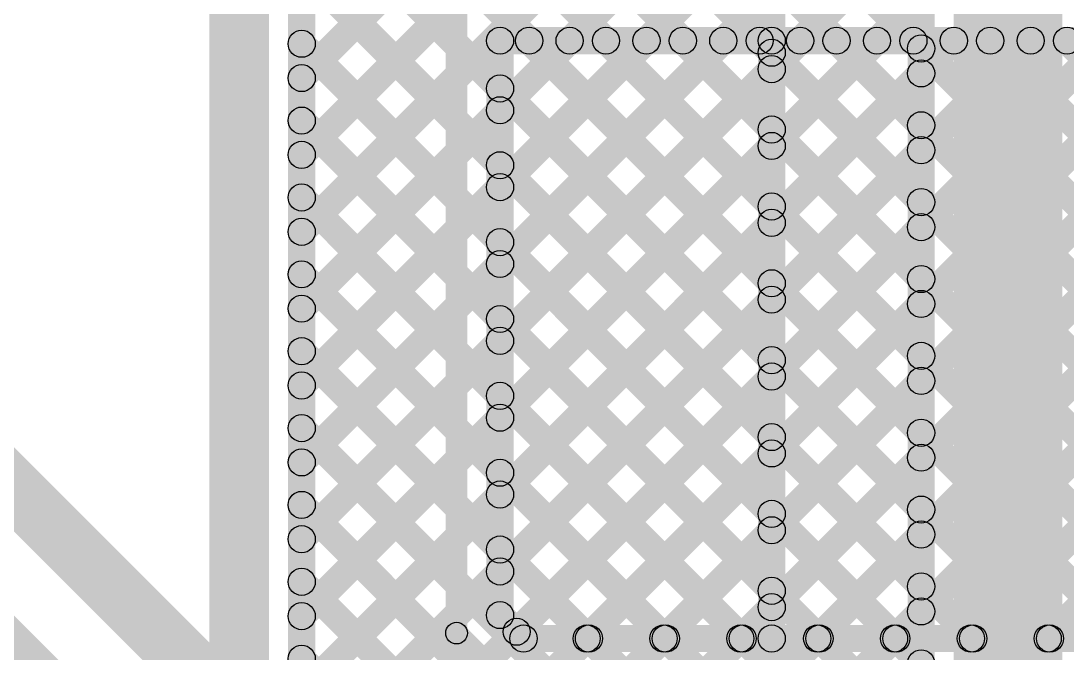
# Model space of a CAD drawing. Header units: millimetres. Extents: x -0.08 to 5.25, y -0.08 to 2.73.
# Drawn here: x 0.5716 to 0.9567, y 0.9476 to 1.1803 of the extents above; entities that cross this region are included whole.
import ezdxf

# ---------------------------------------------------------------- set-up
doc = ezdxf.new("R2010")
doc.units = ezdxf.units.MM
doc.header["$MEASUREMENT"] = 0
doc.layers.add('BottomLayer', color=5, linetype='Continuous')
doc.layers.add('TopLayer', color=1, linetype='Continuous')

msp = doc.modelspace()

# ---------------------------------------------------------------- hatches: boundary and pattern name
at = {"layer": 'BottomLayer'}
for points in [[(0.663, 0.70674), (0.641, 0.70674), (0.641, 1.646), (0.663, 1.646)], [(0.68, 0.71627), (0.67, 0.71627), (0.67, 1.42375), (0.68, 1.42375)], [(0.67146, 1.3946), (0.67854, 1.40168), (0.90654, 1.17368), (0.89946, 1.1666)], [(0.67146, 1.36632), (0.67854, 1.37339), (0.90654, 1.14539), (0.89946, 1.13832)], [(0.853, 0.54327), (0.843, 0.54327), (0.843, 1.35575), (0.853, 1.35575)], [(0.67854, 1.15571), (0.67146, 1.16278), (0.85621, 1.34753), (0.86329, 1.34046)], [(0.67146, 1.33804), (0.67854, 1.34511), (0.90654, 1.11711), (0.89946, 1.11004)], [(0.67854, 1.12742), (0.67146, 1.1345), (0.87036, 1.33339), (0.87743, 1.32632)], [(0.67854, 1.09914), (0.67146, 1.10621), (0.8845, 1.31925), (0.89157, 1.31217)], [(0.67146, 1.30975), (0.67854, 1.31682), (0.90654, 1.08882), (0.89946, 1.08175)], [(0.67854, 1.07086), (0.67146, 1.07793), (0.89969, 1.30615), (0.90676, 1.29908)], [(0.67854, 1.04257), (0.67146, 1.04964), (0.92436, 1.30254), (0.93143, 1.29546)], [(0.67854, 1.01429), (0.67146, 1.02136), (0.95264, 1.30254), (0.95971, 1.29546)], [(0.67146, 1.28147), (0.67854, 1.28854), (0.90654, 1.06054), (0.89946, 1.05347)], [(0.67146, 1.25318), (0.67854, 1.26025), (0.90654, 1.03225), (0.89946, 1.02518)], [(0.67146, 1.2249), (0.67854, 1.23197), (0.90654, 1.00397), (0.89946, 0.9969)], [(0.84446, 1.2216), (0.85154, 1.22868), (0.90654, 1.17368), (0.89946, 1.1666)], [(0.67854, 0.986), (0.67146, 0.99307), (0.89946, 1.22107), (0.90654, 1.214)], [(0.85154, 1.159), (0.84446, 1.16607), (0.89946, 1.22107), (0.90654, 1.214)], [(0.908, 0.56257), (0.898, 0.56257), (0.898, 1.22147), (0.908, 1.22147)], [(0.908, 0.56257), (0.898, 0.56257), (0.898, 1.22147), (0.908, 1.22147)], [(0.955, 0.56257), (0.915, 0.56257), (0.915, 1.22147), (0.955, 1.22147)], [(0.67146, 1.19661), (0.67854, 1.20369), (0.90654, 0.97569), (0.89946, 0.96861)], [(0.84446, 1.19332), (0.85154, 1.20039), (0.90654, 1.14539), (0.89946, 1.13832)], [(0.67854, 0.95772), (0.67146, 0.96479), (0.89946, 1.19279), (0.90654, 1.18572)], [(0.85154, 1.13072), (0.84446, 1.13779), (0.89946, 1.19279), (0.90654, 1.18572)], [(0.67146, 1.16833), (0.67854, 1.1754), (0.90654, 0.9474), (0.89946, 0.94033)], [(0.84446, 1.16504), (0.85154, 1.17211), (0.90654, 1.11711), (0.89946, 1.11004)], [(0.67854, 0.92943), (0.67146, 0.93651), (0.89946, 1.16451), (0.90654, 1.15743)], [(0.85154, 1.10244), (0.84446, 1.10951), (0.89946, 1.16451), (0.90654, 1.15744)], [(0.67146, 1.14005), (0.67854, 1.14712), (0.90654, 0.91912), (0.89946, 0.91205)], [(0.84446, 1.13675), (0.85154, 1.14382), (0.90654, 1.08882), (0.89946, 1.08175)], [(0.67854, 0.90115), (0.67146, 0.90822), (0.89946, 1.13622), (0.90654, 1.12915)], [(0.85154, 1.07415), (0.84446, 1.08122), (0.89946, 1.13622), (0.90654, 1.12915)], [(0.67146, 1.11176), (0.67854, 1.11883), (0.90654, 0.89083), (0.89946, 0.88376)], [(0.84446, 1.10847), (0.85154, 1.11554), (0.90654, 1.06054), (0.89946, 1.05347)], [(0.67854, 0.87287), (0.67146, 0.87994), (0.89946, 1.10794), (0.90654, 1.10087)], [(0.85154, 1.04587), (0.84446, 1.05294), (0.89946, 1.10794), (0.90654, 1.10087)], [(0.67146, 1.08348), (0.67854, 1.09055), (0.90654, 0.86255), (0.89946, 0.85548)], [(0.84446, 1.08018), (0.85154, 1.08725), (0.90654, 1.03225), (0.89946, 1.02518)], [(0.67854, 0.84458), (0.67146, 0.85165), (0.89946, 1.07965), (0.90654, 1.07258)], [(0.67854, 0.84458), (0.67146, 0.85165), (0.89946, 1.07965), (0.90654, 1.07258)], [(0.85154, 1.01758), (0.84446, 1.02465), (0.89946, 1.07965), (0.90654, 1.07258)], [(0.67146, 1.05519), (0.67854, 1.06226), (0.90654, 0.83426), (0.89946, 0.82719)], [(0.84446, 1.0519), (0.85154, 1.05897), (0.90654, 1.00397), (0.89946, 0.9969)], [(0.67854, 0.8163), (0.67146, 0.82337), (0.89946, 1.05137), (0.90654, 1.0443)], [(0.85154, 0.9893), (0.84446, 0.99637), (0.89946, 1.05137), (0.90654, 1.0443)], [(0.67146, 1.02691), (0.67854, 1.03398), (0.90654, 0.80598), (0.89946, 0.79891)], [(0.84446, 1.02361), (0.85154, 1.03069), (0.90654, 0.97569), (0.89946, 0.96861)], [(0.67854, 0.78801), (0.67146, 0.79508), (0.89946, 1.02308), (0.90654, 1.01601)], [(0.85154, 0.96101), (0.84446, 0.96808), (0.89946, 1.02308), (0.90654, 1.01601)], [(0.67146, 0.99862), (0.67854, 1.0057), (0.90654, 0.7777), (0.89946, 0.77062)], [(0.84446, 0.99533), (0.85154, 1.0024), (0.90654, 0.9474), (0.89946, 0.94033)], [(0.67854, 0.75973), (0.67146, 0.7668), (0.89946, 0.9948), (0.90654, 0.98773)], [(0.85154, 0.93273), (0.84446, 0.9398), (0.89946, 0.9948), (0.90654, 0.98773)], [(0.67146, 0.97034), (0.67854, 0.97741), (0.90654, 0.74941), (0.89946, 0.74234)], [(0.84446, 0.96705), (0.85154, 0.97412), (0.90654, 0.91912), (0.89946, 0.91205)], [(0.67854, 0.73144), (0.67146, 0.73852), (0.89946, 0.96652), (0.90654, 0.95944)], [(0.85154, 0.90444), (0.84446, 0.91152), (0.89946, 0.96652), (0.90654, 0.95944)], [(0.67146, 0.94206), (0.67854, 0.94913), (0.90654, 0.72113), (0.89946, 0.71406)]]:
    msp.add_hatch(color=5, dxfattribs=at).paths.add_polyline_path(points)
h = msp.add_hatch(color=5, dxfattribs=at)
edge = h.paths.add_edge_path()
edge.add_arc((0.675, 1.17187), 0.005, 0, 360)
h = msp.add_hatch(color=5, dxfattribs=at)
edge = h.paths.add_edge_path()
edge.add_arc((0.903, 1.17014), 0.005, 0, 360)
h = msp.add_hatch(color=5, dxfattribs=at)
edge = h.paths.add_edge_path()
edge.add_arc((0.903, 1.17014), 0.005, 0, 360)
h = msp.add_hatch(color=5, dxfattribs=at)
edge = h.paths.add_edge_path()
edge.add_arc((0.848, 1.16857), 0.005, 0, 360)
h = msp.add_hatch(color=5, dxfattribs=at)
edge = h.paths.add_edge_path()
edge.add_arc((0.848, 1.16254), 0.005, 0, 360)
h = msp.add_hatch(color=5, dxfattribs=at)
edge = h.paths.add_edge_path()
edge.add_arc((0.675, 1.15924), 0.005, 0, 360)
h = msp.add_hatch(color=5, dxfattribs=at)
edge = h.paths.add_edge_path()
edge.add_arc((0.903, 1.16097), 0.005, 0, 360)
h = msp.add_hatch(color=5, dxfattribs=at)
edge = h.paths.add_edge_path()
edge.add_arc((0.903, 1.16097), 0.005, 0, 360)
h = msp.add_hatch(color=5, dxfattribs=at)
edge = h.paths.add_edge_path()
edge.add_arc((0.675, 1.14358), 0.005, 0, 360)
h = msp.add_hatch(color=5, dxfattribs=at)
edge = h.paths.add_edge_path()
edge.add_arc((0.848, 1.14029), 0.005, 0, 360)
h = msp.add_hatch(color=5, dxfattribs=at)
edge = h.paths.add_edge_path()
edge.add_arc((0.903, 1.14186), 0.005, 0, 360)
h = msp.add_hatch(color=5, dxfattribs=at)
edge = h.paths.add_edge_path()
edge.add_arc((0.903, 1.14186), 0.005, 0, 360)
h = msp.add_hatch(color=5, dxfattribs=at)
edge = h.paths.add_edge_path()
edge.add_arc((0.848, 1.13425), 0.005, 0, 360)
h = msp.add_hatch(color=5, dxfattribs=at)
edge = h.paths.add_edge_path()
edge.add_arc((0.903, 1.13269), 0.005, 0, 360)
h = msp.add_hatch(color=5, dxfattribs=at)
edge = h.paths.add_edge_path()
edge.add_arc((0.903, 1.13269), 0.005, 0, 360)
h = msp.add_hatch(color=5, dxfattribs=at)
edge = h.paths.add_edge_path()
edge.add_arc((0.675, 1.13096), 0.005, 0, 360)
h = msp.add_hatch(color=5, dxfattribs=at)
edge = h.paths.add_edge_path()
edge.add_arc((0.675, 1.1153), 0.005, 0, 360)
h = msp.add_hatch(color=5, dxfattribs=at)
edge = h.paths.add_edge_path()
edge.add_arc((0.848, 1.112), 0.005, 0, 360)
h = msp.add_hatch(color=5, dxfattribs=at)
edge = h.paths.add_edge_path()
edge.add_arc((0.903, 1.11357), 0.005, 0, 360)
h = msp.add_hatch(color=5, dxfattribs=at)
edge = h.paths.add_edge_path()
edge.add_arc((0.903, 1.11357), 0.005, 0, 360)
h = msp.add_hatch(color=5, dxfattribs=at)
edge = h.paths.add_edge_path()
edge.add_arc((0.848, 1.10597), 0.005, 0, 360)
h = msp.add_hatch(color=5, dxfattribs=at)
edge = h.paths.add_edge_path()
edge.add_arc((0.903, 1.1044), 0.005, 0, 360)
h = msp.add_hatch(color=5, dxfattribs=at)
edge = h.paths.add_edge_path()
edge.add_arc((0.903, 1.1044), 0.005, 0, 360)
h = msp.add_hatch(color=5, dxfattribs=at)
edge = h.paths.add_edge_path()
edge.add_arc((0.675, 1.10268), 0.005, 0, 360)
h = msp.add_hatch(color=5, dxfattribs=at)
edge = h.paths.add_edge_path()
edge.add_arc((0.675, 1.08701), 0.005, 0, 360)
h = msp.add_hatch(color=5, dxfattribs=at)
edge = h.paths.add_edge_path()
edge.add_arc((0.903, 1.08529), 0.005, 0, 360)
h = msp.add_hatch(color=5, dxfattribs=at)
edge = h.paths.add_edge_path()
edge.add_arc((0.903, 1.08529), 0.005, 0, 360)
h = msp.add_hatch(color=5, dxfattribs=at)
edge = h.paths.add_edge_path()
edge.add_arc((0.848, 1.08372), 0.005, 0, 360)
h = msp.add_hatch(color=5, dxfattribs=at)
edge = h.paths.add_edge_path()
edge.add_arc((0.848, 1.07769), 0.005, 0, 360)
h = msp.add_hatch(color=5, dxfattribs=at)
edge = h.paths.add_edge_path()
edge.add_arc((0.675, 1.07439), 0.005, 0, 360)
h = msp.add_hatch(color=5, dxfattribs=at)
edge = h.paths.add_edge_path()
edge.add_arc((0.903, 1.07612), 0.005, 0, 360)
h = msp.add_hatch(color=5, dxfattribs=at)
edge = h.paths.add_edge_path()
edge.add_arc((0.903, 1.07612), 0.005, 0, 360)
h = msp.add_hatch(color=5, dxfattribs=at)
edge = h.paths.add_edge_path()
edge.add_arc((0.903, 1.07612), 0.005, 0, 360)
h = msp.add_hatch(color=5, dxfattribs=at)
edge = h.paths.add_edge_path()
edge.add_arc((0.675, 1.05873), 0.005, 0, 360)
h = msp.add_hatch(color=5, dxfattribs=at)
edge = h.paths.add_edge_path()
edge.add_arc((0.848, 1.05543), 0.005, 0, 360)
h = msp.add_hatch(color=5, dxfattribs=at)
edge = h.paths.add_edge_path()
edge.add_arc((0.903, 1.057), 0.005, 0, 360)
h = msp.add_hatch(color=5, dxfattribs=at)
edge = h.paths.add_edge_path()
edge.add_arc((0.903, 1.057), 0.005, 0, 360)
h = msp.add_hatch(color=5, dxfattribs=at)
edge = h.paths.add_edge_path()
edge.add_arc((0.848, 1.0494), 0.005, 0, 360)
h = msp.add_hatch(color=5, dxfattribs=at)
edge = h.paths.add_edge_path()
edge.add_arc((0.903, 1.04783), 0.005, 0, 360)
h = msp.add_hatch(color=5, dxfattribs=at)
edge = h.paths.add_edge_path()
edge.add_arc((0.903, 1.04783), 0.005, 0, 360)
h = msp.add_hatch(color=5, dxfattribs=at)
edge = h.paths.add_edge_path()
edge.add_arc((0.675, 1.04611), 0.005, 0, 360)
h = msp.add_hatch(color=5, dxfattribs=at)
edge = h.paths.add_edge_path()
edge.add_arc((0.675, 1.03044), 0.005, 0, 360)
h = msp.add_hatch(color=5, dxfattribs=at)
edge = h.paths.add_edge_path()
edge.add_arc((0.848, 1.02715), 0.005, 0, 360)
h = msp.add_hatch(color=5, dxfattribs=at)
edge = h.paths.add_edge_path()
edge.add_arc((0.903, 1.02872), 0.005, 0, 360)
h = msp.add_hatch(color=5, dxfattribs=at)
edge = h.paths.add_edge_path()
edge.add_arc((0.903, 1.02872), 0.005, 0, 360)
h = msp.add_hatch(color=5, dxfattribs=at)
edge = h.paths.add_edge_path()
edge.add_arc((0.848, 1.02112), 0.005, 0, 360)
h = msp.add_hatch(color=5, dxfattribs=at)
edge = h.paths.add_edge_path()
edge.add_arc((0.903, 1.01955), 0.005, 0, 360)
h = msp.add_hatch(color=5, dxfattribs=at)
edge = h.paths.add_edge_path()
edge.add_arc((0.903, 1.01955), 0.005, 0, 360)
h = msp.add_hatch(color=5, dxfattribs=at)
edge = h.paths.add_edge_path()
edge.add_arc((0.675, 1.01782), 0.005, 0, 360)
h = msp.add_hatch(color=5, dxfattribs=at)
edge = h.paths.add_edge_path()
edge.add_arc((0.675, 1.00216), 0.005, 0, 360)
h = msp.add_hatch(color=5, dxfattribs=at)
edge = h.paths.add_edge_path()
edge.add_arc((0.903, 1.00043), 0.005, 0, 360)
h = msp.add_hatch(color=5, dxfattribs=at)
edge = h.paths.add_edge_path()
edge.add_arc((0.903, 1.00043), 0.005, 0, 360)
h = msp.add_hatch(color=5, dxfattribs=at)
edge = h.paths.add_edge_path()
edge.add_arc((0.848, 0.99887), 0.005, 0, 360)
h = msp.add_hatch(color=5, dxfattribs=at)
edge = h.paths.add_edge_path()
edge.add_arc((0.848, 0.99283), 0.005, 0, 360)
h = msp.add_hatch(color=5, dxfattribs=at)
edge = h.paths.add_edge_path()
edge.add_arc((0.675, 0.98954), 0.005, 0, 360)
h = msp.add_hatch(color=5, dxfattribs=at)
edge = h.paths.add_edge_path()
edge.add_arc((0.903, 0.99126), 0.005, 0, 360)
h = msp.add_hatch(color=5, dxfattribs=at)
edge = h.paths.add_edge_path()
edge.add_arc((0.903, 0.99126), 0.005, 0, 360)
h = msp.add_hatch(color=5, dxfattribs=at)
edge = h.paths.add_edge_path()
edge.add_arc((0.675, 0.97388), 0.005, 0, 360)
h = msp.add_hatch(color=5, dxfattribs=at)
edge = h.paths.add_edge_path()
edge.add_arc((0.848, 0.97058), 0.005, 0, 360)
h = msp.add_hatch(color=5, dxfattribs=at)
edge = h.paths.add_edge_path()
edge.add_arc((0.903, 0.97215), 0.005, 0, 360)
h = msp.add_hatch(color=5, dxfattribs=at)
edge = h.paths.add_edge_path()
edge.add_arc((0.903, 0.97215), 0.005, 0, 360)
h = msp.add_hatch(color=5, dxfattribs=at)
edge = h.paths.add_edge_path()
edge.add_arc((0.848, 0.96455), 0.005, 0, 360)
h = msp.add_hatch(color=5, dxfattribs=at)
edge = h.paths.add_edge_path()
edge.add_arc((0.903, 0.96298), 0.005, 0, 360)
h = msp.add_hatch(color=5, dxfattribs=at)
edge = h.paths.add_edge_path()
edge.add_arc((0.903, 0.96298), 0.005, 0, 360)
h = msp.add_hatch(color=5, dxfattribs=at)
edge = h.paths.add_edge_path()
edge.add_arc((0.675, 0.96125), 0.005, 0, 360)
h = msp.add_hatch(color=5, dxfattribs=at)
edge = h.paths.add_edge_path()
edge.add_arc((0.675, 0.94559), 0.005, 0, 360)
h = msp.add_hatch(color=5, dxfattribs=at)
edge = h.paths.add_edge_path()
edge.add_arc((0.903, 0.94387), 0.005, 0, 360)
h = msp.add_hatch(color=5, dxfattribs=at)
edge = h.paths.add_edge_path()
edge.add_arc((0.903, 0.94387), 0.005, 0, 360)
at = {"layer": 'TopLayer'}
for points in [[(0.736, 0.955), (0.728, 0.955), (0.728, 1.61), (0.736, 1.61)], [(0.23222, 1.32922), (0.24778, 1.34478), (0.67478, 0.91778), (0.65922, 0.90222)], [(0.8117, 0.94946), (0.80463, 0.95654), (1.11646, 1.26837), (1.12354, 1.2613)], [(0.85154, 0.9893), (0.84446, 0.99637), (1.11646, 1.26837), (1.12354, 1.2613)], [(0.83999, 0.94946), (0.83292, 0.95654), (1.11646, 1.24008), (1.12354, 1.23301)], [(0.85154, 0.96101), (0.84446, 0.96808), (1.11646, 1.24008), (1.12354, 1.23301)], [(0.86827, 0.94946), (0.8612, 0.95654), (1.11646, 1.2118), (1.12354, 1.20473)], [(0.86827, 0.94946), (0.8612, 0.95654), (1.11646, 1.2118), (1.12354, 1.20473)], [(0.89656, 0.94946), (0.88948, 0.95654), (1.11646, 1.18352), (1.12354, 1.17644)], [(0.89656, 0.94946), (0.88948, 0.95654), (1.11646, 1.18352), (1.12354, 1.17644)], [(0.75154, 1.03072), (0.74446, 1.03779), (0.88321, 1.17654), (0.89028, 1.16946)], [(0.75154, 0.97415), (0.74446, 0.98122), (0.93978, 1.17654), (0.94685, 1.16946)], [(0.75154, 1.00243), (0.74446, 1.00951), (0.91149, 1.17654), (0.91857, 1.16946)], [(0.75154, 1.059), (0.74446, 1.06607), (0.85493, 1.17654), (0.862, 1.16946)], [(0.75154, 1.08729), (0.74446, 1.09436), (0.82664, 1.17654), (0.83371, 1.16946)], [(0.75154, 1.14386), (0.74446, 1.15093), (0.77007, 1.17654), (0.77714, 1.16946)], [(0.75154, 1.11557), (0.74446, 1.12264), (0.79836, 1.17654), (0.80543, 1.16946)], [(0.748, 1.168), (0.748, 1.178), (1.022, 1.178), (1.022, 1.168)], [(0.75765, 0.95198), (0.75058, 0.95905), (0.96806, 1.17654), (0.97513, 1.16946)], [(0.75518, 1.16946), (0.76225, 1.17654), (0.98225, 0.95654), (0.97518, 0.94946)], [(0.78342, 0.94946), (0.77635, 0.95654), (0.99635, 1.17654), (1.00342, 1.16946)], [(0.78342, 0.94946), (0.77635, 0.95654), (0.99635, 1.17654), (1.00342, 1.16946)], [(0.78347, 1.16946), (0.79054, 1.17654), (1.01054, 0.95654), (1.00347, 0.94946)], [(0.81175, 1.16946), (0.81882, 1.17654), (1.03882, 0.95654), (1.03175, 0.94946)], [(0.84004, 1.16946), (0.84711, 1.17654), (1.12354, 0.90011), (1.11646, 0.89304)], [(0.85154, 1.07415), (0.84446, 1.08122), (0.93978, 1.17654), (0.94685, 1.16946)], [(0.85154, 1.13072), (0.84446, 1.13779), (0.88321, 1.17654), (0.89028, 1.16946)], [(0.85154, 1.10244), (0.84446, 1.10951), (0.91149, 1.17654), (0.91856, 1.16946)], [(0.85154, 1.159), (0.84446, 1.16607), (0.85493, 1.17654), (0.862, 1.16946)], [(0.85154, 1.04587), (0.84446, 1.05294), (0.96806, 1.17654), (0.97513, 1.16946)], [(0.85154, 1.01758), (0.84446, 1.02465), (0.99635, 1.17654), (1.00342, 1.16946)], [(0.848, 1.168), (0.848, 1.178), (1.022, 1.178), (1.022, 1.168)], [(0.86832, 1.16946), (0.87539, 1.17654), (1.12354, 0.92839), (1.11646, 0.92132)], [(0.86832, 1.16946), (0.87539, 1.17654), (1.12354, 0.92839), (1.11646, 0.92132)], [(0.8966, 1.16946), (0.90368, 1.17654), (1.12354, 0.95668), (1.11646, 0.9496)], [(0.8966, 1.16946), (0.90368, 1.17654), (1.12354, 0.95668), (1.11646, 0.9496)], [(0.92489, 1.16946), (0.93196, 1.17654), (1.12354, 0.98496), (1.11646, 0.97789)], [(0.92489, 1.16946), (0.93196, 1.17654), (1.12354, 0.98496), (1.11646, 0.97789)], [(0.95317, 1.16946), (0.96024, 1.17654), (1.12354, 1.01324), (1.11646, 1.00617)], [(0.95317, 1.16946), (0.96024, 1.17654), (1.12354, 1.01324), (1.11646, 1.00617)], [(0.753, 0.96163), (0.743, 0.96163), (0.743, 1.173), (0.753, 1.173)], [(0.853, 0.953), (0.843, 0.953), (0.843, 1.173), (0.853, 1.173)], [(0.84446, 1.16504), (0.85154, 1.17211), (1.12354, 0.90011), (1.11646, 0.89304)], [(0.74446, 1.1519), (0.75154, 1.15897), (0.95397, 0.95654), (0.9469, 0.94946)], [(0.92484, 0.94946), (0.91777, 0.95654), (1.11646, 1.15523), (1.12354, 1.14816)], [(0.92484, 0.94946), (0.91777, 0.95654), (1.11646, 1.15523), (1.12354, 1.14816)], [(0.37455, 1.13485), (0.38515, 1.14545), (0.71248, 0.81812), (0.70188, 0.80752)], [(0.84446, 1.13675), (0.85154, 1.14382), (1.03882, 0.95654), (1.03175, 0.94946)], [(0.74446, 1.12361), (0.75154, 1.13069), (0.92569, 0.95654), (0.91861, 0.94946)], [(0.95312, 0.94946), (0.94605, 0.95654), (1.11646, 1.12695), (1.12354, 1.11988)], [(0.95312, 0.94946), (0.94605, 0.95654), (1.11646, 1.12695), (1.12354, 1.11988)], [(0.84446, 1.10847), (0.85154, 1.11554), (1.01054, 0.95654), (1.00347, 0.94946)], [(0.74446, 1.09533), (0.75154, 1.1024), (0.8974, 0.95654), (0.89033, 0.94946)], [(0.84446, 1.08018), (0.85154, 1.08725), (0.98225, 0.95654), (0.97518, 0.94946)], [(0.74446, 1.06705), (0.75154, 1.07412), (0.86912, 0.95654), (0.86205, 0.94946)], [(0.84446, 1.0519), (0.85154, 1.05897), (0.95397, 0.95654), (0.9469, 0.94946)], [(0.74446, 1.03876), (0.75154, 1.04583), (0.84083, 0.95654), (0.83376, 0.94946)], [(0.84446, 1.02361), (0.85154, 1.03069), (0.92569, 0.95654), (0.91861, 0.94946)], [(0.74446, 1.01048), (0.75154, 1.01755), (0.81255, 0.95654), (0.80548, 0.94946)], [(0.84446, 0.99533), (0.85154, 1.0024), (0.8974, 0.95654), (0.89033, 0.94946)], [(0.74446, 0.98219), (0.75154, 0.98926), (0.78426, 0.95654), (0.77719, 0.94946)], [(0.84446, 0.96705), (0.85154, 0.97412), (0.86912, 0.95654), (0.86205, 0.94946)], [(0.74446, 0.95809), (0.75154, 0.96516), (0.76016, 0.95654), (0.75309, 0.94946)], [(0.72917, 0.95217), (0.73483, 0.95783), (0.75283, 0.93983), (0.74717, 0.93417)], [(0.75663, 0.948), (0.75663, 0.958), (1.051, 0.958), (1.051, 0.948)], [(0.848, 0.948), (0.848, 0.958), (1.051, 0.958), (1.051, 0.948)]]:
    msp.add_hatch(color=1, dxfattribs=at).paths.add_polyline_path(points)
h = msp.add_hatch(color=1, dxfattribs=at)
edge = h.paths.add_edge_path()
edge.add_arc((0.748, 1.173), 0.005, 0, 360)
h = msp.add_hatch(color=1, dxfattribs=at)
edge = h.paths.add_edge_path()
edge.add_arc((0.748, 1.173), 0.005, 0, 360)
h = msp.add_hatch(color=1, dxfattribs=at)
edge = h.paths.add_edge_path()
edge.add_arc((0.75872, 1.173), 0.005, 0, 360)
h = msp.add_hatch(color=1, dxfattribs=at)
edge = h.paths.add_edge_path()
edge.add_arc((0.77361, 1.173), 0.005, 0, 360)
h = msp.add_hatch(color=1, dxfattribs=at)
edge = h.paths.add_edge_path()
edge.add_arc((0.787, 1.173), 0.005, 0, 360)
h = msp.add_hatch(color=1, dxfattribs=at)
edge = h.paths.add_edge_path()
edge.add_arc((0.80189, 1.173), 0.005, 0, 360)
h = msp.add_hatch(color=1, dxfattribs=at)
edge = h.paths.add_edge_path()
edge.add_arc((0.81529, 1.173), 0.005, 0, 360)
h = msp.add_hatch(color=1, dxfattribs=at)
edge = h.paths.add_edge_path()
edge.add_arc((0.83018, 1.173), 0.005, 0, 360)
h = msp.add_hatch(color=1, dxfattribs=at)
edge = h.paths.add_edge_path()
edge.add_arc((0.84357, 1.173), 0.005, 0, 360)
h = msp.add_hatch(color=1, dxfattribs=at)
edge = h.paths.add_edge_path()
edge.add_arc((0.848, 1.173), 0.005, 0, 360)
h = msp.add_hatch(color=1, dxfattribs=at)
edge = h.paths.add_edge_path()
edge.add_arc((0.848, 1.173), 0.005, 0, 360)
h = msp.add_hatch(color=1, dxfattribs=at)
edge = h.paths.add_edge_path()
edge.add_arc((0.85846, 1.173), 0.005, 0, 360)
h = msp.add_hatch(color=1, dxfattribs=at)
edge = h.paths.add_edge_path()
edge.add_arc((0.85846, 1.173), 0.005, 0, 360)
h = msp.add_hatch(color=1, dxfattribs=at)
edge = h.paths.add_edge_path()
edge.add_arc((0.87186, 1.173), 0.005, 0, 360)
h = msp.add_hatch(color=1, dxfattribs=at)
edge = h.paths.add_edge_path()
edge.add_arc((0.87186, 1.173), 0.005, 0, 360)
h = msp.add_hatch(color=1, dxfattribs=at)
edge = h.paths.add_edge_path()
edge.add_arc((0.88675, 1.173), 0.005, 0, 360)
h = msp.add_hatch(color=1, dxfattribs=at)
edge = h.paths.add_edge_path()
edge.add_arc((0.88675, 1.173), 0.005, 0, 360)
h = msp.add_hatch(color=1, dxfattribs=at)
edge = h.paths.add_edge_path()
edge.add_arc((0.90014, 1.173), 0.005, 0, 360)
h = msp.add_hatch(color=1, dxfattribs=at)
edge = h.paths.add_edge_path()
edge.add_arc((0.90014, 1.173), 0.005, 0, 360)
h = msp.add_hatch(color=1, dxfattribs=at)
edge = h.paths.add_edge_path()
edge.add_arc((0.91503, 1.173), 0.005, 0, 360)
h = msp.add_hatch(color=1, dxfattribs=at)
edge = h.paths.add_edge_path()
edge.add_arc((0.91503, 1.173), 0.005, 0, 360)
h = msp.add_hatch(color=1, dxfattribs=at)
edge = h.paths.add_edge_path()
edge.add_arc((0.92842, 1.173), 0.005, 0, 360)
h = msp.add_hatch(color=1, dxfattribs=at)
edge = h.paths.add_edge_path()
edge.add_arc((0.92842, 1.173), 0.005, 0, 360)
h = msp.add_hatch(color=1, dxfattribs=at)
edge = h.paths.add_edge_path()
edge.add_arc((0.94331, 1.173), 0.005, 0, 360)
h = msp.add_hatch(color=1, dxfattribs=at)
edge = h.paths.add_edge_path()
edge.add_arc((0.94331, 1.173), 0.005, 0, 360)
h = msp.add_hatch(color=1, dxfattribs=at)
edge = h.paths.add_edge_path()
edge.add_arc((0.95671, 1.173), 0.005, 0, 360)
h = msp.add_hatch(color=1, dxfattribs=at)
edge = h.paths.add_edge_path()
edge.add_arc((0.95671, 1.173), 0.005, 0, 360)
h = msp.add_hatch(color=1, dxfattribs=at)
edge = h.paths.add_edge_path()
edge.add_arc((0.848, 1.16857), 0.005, 0, 360)
h = msp.add_hatch(color=1, dxfattribs=at)
edge = h.paths.add_edge_path()
edge.add_arc((0.848, 1.16254), 0.005, 0, 360)
h = msp.add_hatch(color=1, dxfattribs=at)
edge = h.paths.add_edge_path()
edge.add_arc((0.748, 1.15543), 0.005, 0, 360)
h = msp.add_hatch(color=1, dxfattribs=at)
edge = h.paths.add_edge_path()
edge.add_arc((0.748, 1.14739), 0.005, 0, 360)
h = msp.add_hatch(color=1, dxfattribs=at)
edge = h.paths.add_edge_path()
edge.add_arc((0.848, 1.14029), 0.005, 0, 360)
h = msp.add_hatch(color=1, dxfattribs=at)
edge = h.paths.add_edge_path()
edge.add_arc((0.848, 1.13425), 0.005, 0, 360)
h = msp.add_hatch(color=1, dxfattribs=at)
edge = h.paths.add_edge_path()
edge.add_arc((0.748, 1.12715), 0.005, 0, 360)
h = msp.add_hatch(color=1, dxfattribs=at)
edge = h.paths.add_edge_path()
edge.add_arc((0.748, 1.11911), 0.005, 0, 360)
h = msp.add_hatch(color=1, dxfattribs=at)
edge = h.paths.add_edge_path()
edge.add_arc((0.848, 1.112), 0.005, 0, 360)
h = msp.add_hatch(color=1, dxfattribs=at)
edge = h.paths.add_edge_path()
edge.add_arc((0.848, 1.10597), 0.005, 0, 360)
h = msp.add_hatch(color=1, dxfattribs=at)
edge = h.paths.add_edge_path()
edge.add_arc((0.748, 1.09887), 0.005, 0, 360)
h = msp.add_hatch(color=1, dxfattribs=at)
edge = h.paths.add_edge_path()
edge.add_arc((0.748, 1.09082), 0.005, 0, 360)
h = msp.add_hatch(color=1, dxfattribs=at)
edge = h.paths.add_edge_path()
edge.add_arc((0.848, 1.08372), 0.005, 0, 360)
h = msp.add_hatch(color=1, dxfattribs=at)
edge = h.paths.add_edge_path()
edge.add_arc((0.848, 1.07769), 0.005, 0, 360)
h = msp.add_hatch(color=1, dxfattribs=at)
edge = h.paths.add_edge_path()
edge.add_arc((0.748, 1.07058), 0.005, 0, 360)
h = msp.add_hatch(color=1, dxfattribs=at)
edge = h.paths.add_edge_path()
edge.add_arc((0.748, 1.06254), 0.005, 0, 360)
h = msp.add_hatch(color=1, dxfattribs=at)
edge = h.paths.add_edge_path()
edge.add_arc((0.848, 1.05543), 0.005, 0, 360)
h = msp.add_hatch(color=1, dxfattribs=at)
edge = h.paths.add_edge_path()
edge.add_arc((0.848, 1.0494), 0.005, 0, 360)
h = msp.add_hatch(color=1, dxfattribs=at)
edge = h.paths.add_edge_path()
edge.add_arc((0.748, 1.0423), 0.005, 0, 360)
h = msp.add_hatch(color=1, dxfattribs=at)
edge = h.paths.add_edge_path()
edge.add_arc((0.748, 1.03425), 0.005, 0, 360)
h = msp.add_hatch(color=1, dxfattribs=at)
edge = h.paths.add_edge_path()
edge.add_arc((0.848, 1.02715), 0.005, 0, 360)
h = msp.add_hatch(color=1, dxfattribs=at)
edge = h.paths.add_edge_path()
edge.add_arc((0.848, 1.02112), 0.005, 0, 360)
h = msp.add_hatch(color=1, dxfattribs=at)
edge = h.paths.add_edge_path()
edge.add_arc((0.748, 1.01401), 0.005, 0, 360)
h = msp.add_hatch(color=1, dxfattribs=at)
edge = h.paths.add_edge_path()
edge.add_arc((0.748, 1.00597), 0.005, 0, 360)
h = msp.add_hatch(color=1, dxfattribs=at)
edge = h.paths.add_edge_path()
edge.add_arc((0.848, 0.99887), 0.005, 0, 360)
h = msp.add_hatch(color=1, dxfattribs=at)
edge = h.paths.add_edge_path()
edge.add_arc((0.848, 0.99283), 0.005, 0, 360)
h = msp.add_hatch(color=1, dxfattribs=at)
edge = h.paths.add_edge_path()
edge.add_arc((0.748, 0.98573), 0.005, 0, 360)
h = msp.add_hatch(color=1, dxfattribs=at)
edge = h.paths.add_edge_path()
edge.add_arc((0.748, 0.97769), 0.005, 0, 360)
h = msp.add_hatch(color=1, dxfattribs=at)
edge = h.paths.add_edge_path()
edge.add_arc((0.848, 0.97058), 0.005, 0, 360)
h = msp.add_hatch(color=1, dxfattribs=at)
edge = h.paths.add_edge_path()
edge.add_arc((0.748, 0.96163), 0.005, 0, 360)
h = msp.add_hatch(color=1, dxfattribs=at)
edge = h.paths.add_edge_path()
edge.add_arc((0.748, 0.96163), 0.005, 0, 360)
h = msp.add_hatch(color=1, dxfattribs=at)
edge = h.paths.add_edge_path()
edge.add_arc((0.848, 0.96455), 0.005, 0, 360)
h = msp.add_hatch(color=1, dxfattribs=at)
edge = h.paths.add_edge_path()
edge.add_arc((0.732, 0.955), 0.004, 0, 360)
h = msp.add_hatch(color=1, dxfattribs=at)
edge = h.paths.add_edge_path()
edge.add_arc((0.732, 0.955), 0.004, 0, 360)
h = msp.add_hatch(color=1, dxfattribs=at)
edge = h.paths.add_edge_path()
edge.add_arc((0.75411, 0.95551), 0.005, 0, 360)
h = msp.add_hatch(color=1, dxfattribs=at)
edge = h.paths.add_edge_path()
edge.add_arc((0.75663, 0.953), 0.005, 0, 360)
h = msp.add_hatch(color=1, dxfattribs=at)
edge = h.paths.add_edge_path()
edge.add_arc((0.75663, 0.953), 0.005, 0, 360)
h = msp.add_hatch(color=1, dxfattribs=at)
edge = h.paths.add_edge_path()
edge.add_arc((0.77988, 0.953), 0.005, 0, 360)
h = msp.add_hatch(color=1, dxfattribs=at)
edge = h.paths.add_edge_path()
edge.add_arc((0.77988, 0.953), 0.005, 0, 360)
h = msp.add_hatch(color=1, dxfattribs=at)
edge = h.paths.add_edge_path()
edge.add_arc((0.78073, 0.953), 0.005, 0, 360)
h = msp.add_hatch(color=1, dxfattribs=at)
edge = h.paths.add_edge_path()
edge.add_arc((0.80817, 0.953), 0.005, 0, 360)
h = msp.add_hatch(color=1, dxfattribs=at)
edge = h.paths.add_edge_path()
edge.add_arc((0.80901, 0.953), 0.005, 0, 360)
h = msp.add_hatch(color=1, dxfattribs=at)
edge = h.paths.add_edge_path()
edge.add_arc((0.83645, 0.953), 0.005, 0, 360)
h = msp.add_hatch(color=1, dxfattribs=at)
edge = h.paths.add_edge_path()
edge.add_arc((0.8373, 0.953), 0.005, 0, 360)
h = msp.add_hatch(color=1, dxfattribs=at)
edge = h.paths.add_edge_path()
edge.add_arc((0.848, 0.953), 0.005, 0, 360)
h = msp.add_hatch(color=1, dxfattribs=at)
edge = h.paths.add_edge_path()
edge.add_arc((0.848, 0.953), 0.005, 0, 360)
h = msp.add_hatch(color=1, dxfattribs=at)
edge = h.paths.add_edge_path()
edge.add_arc((0.86474, 0.953), 0.005, 0, 360)
h = msp.add_hatch(color=1, dxfattribs=at)
edge = h.paths.add_edge_path()
edge.add_arc((0.86474, 0.953), 0.005, 0, 360)
h = msp.add_hatch(color=1, dxfattribs=at)
edge = h.paths.add_edge_path()
edge.add_arc((0.86558, 0.953), 0.005, 0, 360)
h = msp.add_hatch(color=1, dxfattribs=at)
edge = h.paths.add_edge_path()
edge.add_arc((0.86558, 0.953), 0.005, 0, 360)
h = msp.add_hatch(color=1, dxfattribs=at)
edge = h.paths.add_edge_path()
edge.add_arc((0.89302, 0.953), 0.005, 0, 360)
h = msp.add_hatch(color=1, dxfattribs=at)
edge = h.paths.add_edge_path()
edge.add_arc((0.89302, 0.953), 0.005, 0, 360)
h = msp.add_hatch(color=1, dxfattribs=at)
edge = h.paths.add_edge_path()
edge.add_arc((0.89387, 0.953), 0.005, 0, 360)
h = msp.add_hatch(color=1, dxfattribs=at)
edge = h.paths.add_edge_path()
edge.add_arc((0.89387, 0.953), 0.005, 0, 360)
h = msp.add_hatch(color=1, dxfattribs=at)
edge = h.paths.add_edge_path()
edge.add_arc((0.9213, 0.953), 0.005, 0, 360)
h = msp.add_hatch(color=1, dxfattribs=at)
edge = h.paths.add_edge_path()
edge.add_arc((0.9213, 0.953), 0.005, 0, 360)
h = msp.add_hatch(color=1, dxfattribs=at)
edge = h.paths.add_edge_path()
edge.add_arc((0.92215, 0.953), 0.005, 0, 360)
h = msp.add_hatch(color=1, dxfattribs=at)
edge = h.paths.add_edge_path()
edge.add_arc((0.92215, 0.953), 0.005, 0, 360)
h = msp.add_hatch(color=1, dxfattribs=at)
edge = h.paths.add_edge_path()
edge.add_arc((0.94959, 0.953), 0.005, 0, 360)
h = msp.add_hatch(color=1, dxfattribs=at)
edge = h.paths.add_edge_path()
edge.add_arc((0.94959, 0.953), 0.005, 0, 360)
h = msp.add_hatch(color=1, dxfattribs=at)
edge = h.paths.add_edge_path()
edge.add_arc((0.95043, 0.953), 0.005, 0, 360)
h = msp.add_hatch(color=1, dxfattribs=at)
edge = h.paths.add_edge_path()
edge.add_arc((0.95043, 0.953), 0.005, 0, 360)

# ---------------------------------------------------------------- linework, layer by layer
at = {"layer": 'BottomLayer'}
for centre in [(0.675, 1.17187), (0.903, 1.17014), (0.903, 1.17014), (0.848, 1.16857), (0.848, 1.16254), (0.675, 1.15924), (0.903, 1.16097), (0.903, 1.16097), (0.675, 1.14358), (0.848, 1.14029), (0.903, 1.14186), (0.903, 1.14186), (0.848, 1.13425), (0.903, 1.13269), (0.903, 1.13269), (0.675, 1.13096), (0.675, 1.1153), (0.848, 1.112), (0.903, 1.11357), (0.903, 1.11357), (0.848, 1.10597), (0.903, 1.1044), (0.903, 1.1044), (0.675, 1.10268), (0.675, 1.08701), (0.903, 1.08529), (0.903, 1.08529), (0.848, 1.08372), (0.848, 1.07769), (0.675, 1.07439), (0.903, 1.07612), (0.903, 1.07612), (0.903, 1.07612), (0.675, 1.05873), (0.848, 1.05543), (0.903, 1.057), (0.903, 1.057), (0.848, 1.0494), (0.903, 1.04783), (0.903, 1.04783), (0.675, 1.04611), (0.675, 1.03044), (0.848, 1.02715), (0.903, 1.02872), (0.903, 1.02872), (0.848, 1.02112), (0.903, 1.01955), (0.903, 1.01955), (0.675, 1.01782), (0.675, 1.00216), (0.903, 1.00043), (0.903, 1.00043), (0.848, 0.99887), (0.848, 0.99283), (0.675, 0.98954), (0.903, 0.99126), (0.903, 0.99126), (0.675, 0.97388), (0.848, 0.97058), (0.903, 0.97215), (0.903, 0.97215), (0.848, 0.96455), (0.903, 0.96298), (0.903, 0.96298), (0.675, 0.96125), (0.675, 0.94559), (0.903, 0.94387), (0.903, 0.94387)]:
    msp.add_circle(centre, 0.005, dxfattribs=at)
at = {"layer": 'TopLayer'}
for centre, radius in [((0.748, 1.173), 0.005), ((0.748, 1.173), 0.005), ((0.75872, 1.173), 0.005), ((0.77361, 1.173), 0.005), ((0.787, 1.173), 0.005), ((0.80189, 1.173), 0.005), ((0.81529, 1.173), 0.005), ((0.83018, 1.173), 0.005), ((0.84357, 1.173), 0.005), ((0.848, 1.173), 0.005), ((0.848, 1.173), 0.005), ((0.85846, 1.173), 0.005), ((0.85846, 1.173), 0.005), ((0.87186, 1.173), 0.005), ((0.87186, 1.173), 0.005), ((0.88675, 1.173), 0.005), ((0.88675, 1.173), 0.005), ((0.90014, 1.173), 0.005), ((0.90014, 1.173), 0.005), ((0.91503, 1.173), 0.005), ((0.91503, 1.173), 0.005), ((0.92842, 1.173), 0.005), ((0.92842, 1.173), 0.005), ((0.94331, 1.173), 0.005), ((0.94331, 1.173), 0.005), ((0.95671, 1.173), 0.005), ((0.95671, 1.173), 0.005), ((0.848, 1.16857), 0.005), ((0.848, 1.16254), 0.005), ((0.748, 1.15543), 0.005), ((0.748, 1.14739), 0.005), ((0.848, 1.14029), 0.005), ((0.848, 1.13425), 0.005), ((0.748, 1.12715), 0.005), ((0.748, 1.11911), 0.005), ((0.848, 1.112), 0.005), ((0.848, 1.10597), 0.005), ((0.748, 1.09887), 0.005), ((0.748, 1.09082), 0.005), ((0.848, 1.08372), 0.005), ((0.848, 1.07769), 0.005), ((0.748, 1.07058), 0.005), ((0.748, 1.06254), 0.005), ((0.848, 1.05543), 0.005), ((0.848, 1.0494), 0.005), ((0.748, 1.0423), 0.005), ((0.748, 1.03425), 0.005), ((0.848, 1.02715), 0.005), ((0.848, 1.02112), 0.005), ((0.748, 1.01401), 0.005), ((0.748, 1.00597), 0.005), ((0.848, 0.99887), 0.005), ((0.848, 0.99283), 0.005), ((0.748, 0.98573), 0.005), ((0.748, 0.97769), 0.005), ((0.848, 0.97058), 0.005), ((0.748, 0.96163), 0.005), ((0.748, 0.96163), 0.005), ((0.848, 0.96455), 0.005), ((0.732, 0.955), 0.004), ((0.732, 0.955), 0.004), ((0.75411, 0.95551), 0.005), ((0.75663, 0.953), 0.005), ((0.75663, 0.953), 0.005), ((0.77988, 0.953), 0.005), ((0.77988, 0.953), 0.005), ((0.78073, 0.953), 0.005), ((0.80817, 0.953), 0.005), ((0.80901, 0.953), 0.005), ((0.83645, 0.953), 0.005), ((0.8373, 0.953), 0.005), ((0.848, 0.953), 0.005), ((0.848, 0.953), 0.005), ((0.86474, 0.953), 0.005), ((0.86474, 0.953), 0.005), ((0.86558, 0.953), 0.005), ((0.86558, 0.953), 0.005), ((0.89302, 0.953), 0.005), ((0.89302, 0.953), 0.005), ((0.89387, 0.953), 0.005), ((0.89387, 0.953), 0.005), ((0.9213, 0.953), 0.005), ((0.9213, 0.953), 0.005), ((0.92215, 0.953), 0.005), ((0.92215, 0.953), 0.005), ((0.94959, 0.953), 0.005), ((0.94959, 0.953), 0.005), ((0.95043, 0.953), 0.005), ((0.95043, 0.953), 0.005)]:
    msp.add_circle(centre, radius, dxfattribs=at)

doc.saveas('drawing.dxf')
